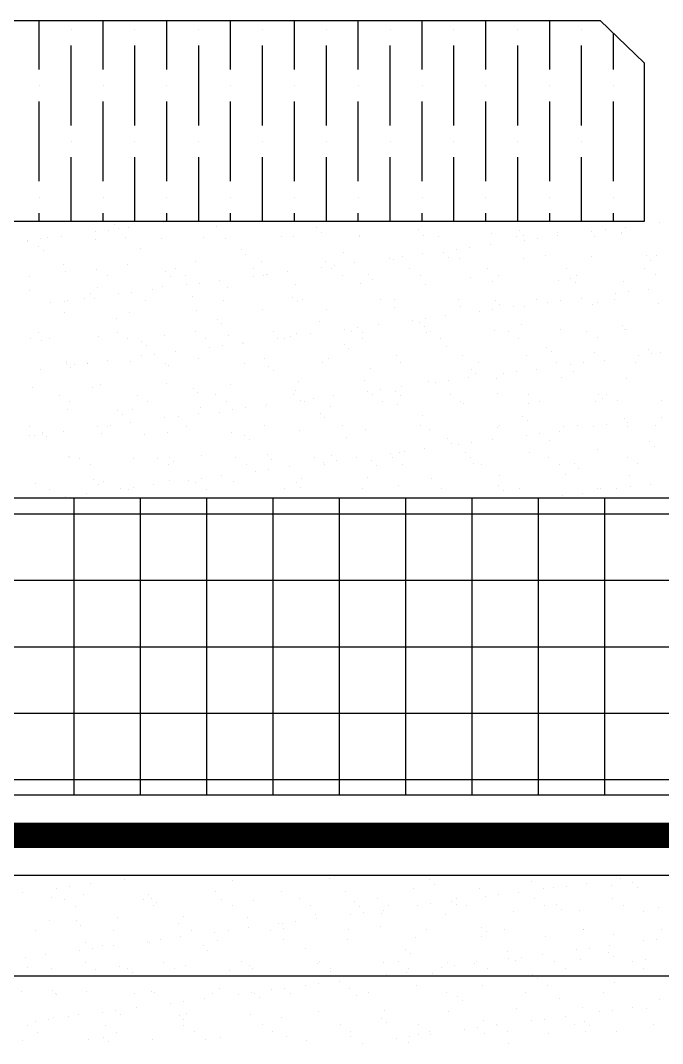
# Model space of a CAD drawing. Header units: centimetres. Extents: x -5119 to 2082, y -6603 to -947.
# Drawn here: x -31.8 to 19.2, y -3491.6 to -3410.4 of the extents above; entities that cross this region are included whole.
import ezdxf

# ---------------------------------------------------------------- set-up
doc = ezdxf.new("R2010")
doc.units = ezdxf.units.CM
doc.header["$LTSCALE"] = 100
doc.header["$MEASUREMENT"] = 0
for name, color, linetype in [('A807-Details-Railing and Cat ladder$0$A-FIN', 3, 'Continuous'), ('A807-Details-Railing and Cat ladder$0$A-HATCH-14', 14, 'Continuous'), ('A807-Details-Railing and Cat ladder$0$A-LITE2', 23, 'Continuous'), ('A807-Details-Railing and Cat ladder$0$A-WATERPROOFING', 7, 'Continuous')]:
    doc.layers.add(name, color=color, linetype=linetype)

msp = doc.modelspace()

# ---------------------------------------------------------------- linework, layer by layer
at = {"layer": 'A807-Details-Railing and Cat ladder$0$A-FIN', "color": 3}
msp.add_lwpolyline([(-99.045, -3410.355), (14.266, -3410.355), (17.76, -3413.715), (17.76, -3426.336), (-102.539, -3426.336), (-102.539, -3413.715)], close=True, dxfattribs=at)
at = {"layer": 'A807-Details-Railing and Cat ladder$0$A-HATCH-14', "linetype": 'Continuous'}
for p, q in [((-30.341, -3414.249), (-30.341, -3410.355)), ((-25.267, -3414.249), (-25.267, -3410.355)), ((-20.193, -3414.249), (-20.193, -3410.355)), ((-15.119, -3414.249), (-15.119, -3410.355)), ((-10.045, -3414.249), (-10.045, -3410.355)), ((-4.972, -3414.249), (-4.972, -3410.355)), ((0.102, -3414.249), (0.102, -3410.355)), ((5.176, -3414.249), (5.176, -3410.355)), ((10.25, -3414.249), (10.25, -3410.355)), ((-27.804, -3411.078), (-27.804, -3411.078)), ((-22.73, -3411.078), (-22.73, -3411.078)), ((-17.656, -3411.078), (-17.656, -3411.078)), ((-12.582, -3411.078), (-12.582, -3411.078)), ((-7.509, -3411.078), (-7.509, -3411.078)), ((-2.435, -3411.078), (-2.435, -3411.078)), ((2.639, -3411.078), (2.639, -3411.078)), ((7.713, -3411.078), (7.713, -3411.078)), ((12.787, -3411.078), (12.787, -3411.078)), ((15.324, -3414.249), (15.324, -3411.373)), ((-27.804, -3418.689), (-27.804, -3412.346)), ((-22.73, -3418.689), (-22.73, -3412.346)), ((-17.656, -3418.689), (-17.656, -3412.346)), ((-12.582, -3418.689), (-12.582, -3412.346)), ((-7.509, -3418.689), (-7.509, -3412.346)), ((-2.435, -3418.689), (-2.435, -3412.346)), ((2.639, -3418.689), (2.639, -3412.346)), ((7.713, -3418.689), (7.713, -3412.346)), ((12.787, -3418.689), (12.787, -3412.346)), ((-30.341, -3415.517), (-30.341, -3415.517)), ((-25.267, -3415.517), (-25.267, -3415.517)), ((-20.193, -3415.517), (-20.193, -3415.517)), ((-15.119, -3415.517), (-15.119, -3415.517)), ((-10.045, -3415.517), (-10.045, -3415.517)), ((-4.972, -3415.517), (-4.972, -3415.517)), ((0.102, -3415.517), (0.102, -3415.517)), ((5.176, -3415.517), (5.176, -3415.517)), ((10.25, -3415.517), (10.25, -3415.517)), ((15.324, -3415.517), (15.324, -3415.517)), ((-30.341, -3423.128), (-30.341, -3416.786)), ((-25.267, -3423.128), (-25.267, -3416.786)), ((-20.193, -3423.128), (-20.193, -3416.786)), ((-15.119, -3423.128), (-15.119, -3416.786)), ((-10.045, -3423.128), (-10.045, -3416.786)), ((-4.972, -3423.128), (-4.972, -3416.786)), ((0.102, -3423.128), (0.102, -3416.786)), ((5.176, -3423.128), (5.176, -3416.786)), ((10.25, -3423.128), (10.25, -3416.786)), ((15.324, -3423.128), (15.324, -3416.786)), ((-27.804, -3419.957), (-27.804, -3419.957)), ((-22.73, -3419.957), (-22.73, -3419.957)), ((-17.656, -3419.957), (-17.656, -3419.957)), ((-12.582, -3419.957), (-12.582, -3419.957)), ((-7.509, -3419.957), (-7.509, -3419.957)), ((-2.435, -3419.957), (-2.435, -3419.957)), ((2.639, -3419.957), (2.639, -3419.957)), ((7.713, -3419.957), (7.713, -3419.957)), ((12.787, -3419.957), (12.787, -3419.957)), ((-27.804, -3426.336), (-27.804, -3421.226)), ((-22.73, -3426.336), (-22.73, -3421.226)), ((-17.656, -3426.336), (-17.656, -3421.226)), ((-12.582, -3426.336), (-12.582, -3421.226)), ((-7.509, -3426.336), (-7.509, -3421.226)), ((-2.435, -3426.336), (-2.435, -3421.226)), ((2.639, -3426.336), (2.639, -3421.226)), ((7.713, -3426.336), (7.713, -3421.226)), ((12.787, -3426.336), (12.787, -3421.226)), ((-30.341, -3424.397), (-30.341, -3424.397)), ((-25.267, -3424.397), (-25.267, -3424.397)), ((-20.193, -3424.397), (-20.193, -3424.397)), ((-15.119, -3424.397), (-15.119, -3424.397)), ((-10.045, -3424.397), (-10.045, -3424.397)), ((-4.972, -3424.397), (-4.972, -3424.397)), ((0.102, -3424.397), (0.102, -3424.397)), ((5.176, -3424.397), (5.176, -3424.397)), ((10.25, -3424.397), (10.25, -3424.397)), ((15.324, -3424.397), (15.324, -3424.397)), ((-30.341, -3426.336), (-30.341, -3425.665)), ((-25.267, -3426.336), (-25.267, -3425.665)), ((-20.193, -3426.336), (-20.193, -3425.665)), ((-15.119, -3426.336), (-15.119, -3425.665)), ((-10.045, -3426.336), (-10.045, -3425.665)), ((-4.972, -3426.336), (-4.972, -3425.665)), ((0.102, -3426.336), (0.102, -3425.665)), ((5.176, -3426.336), (5.176, -3425.665)), ((10.25, -3426.336), (10.25, -3425.665)), ((15.324, -3426.336), (15.324, -3425.665)), ((-9.145, -3487.005), (-9.145, -3487.005)), ((-8.105, -3486.868), (-8.105, -3486.868)), ((-6.481, -3486.654), (-6.481, -3486.654)), ((-3.768, -3486.297), (-3.768, -3486.297)), ((4.927, -3486.973), (4.927, -3486.973)), ((9.284, -3486.451), (9.284, -3486.451)), ((10.037, -3486.997), (10.037, -3486.997)), ((15.432, -3486.803), (15.432, -3486.803)), ((17.027, -3486.29), (17.027, -3486.29)), ((-31.771, -3487.513), (-31.771, -3487.513)), ((-29.298, -3487.376), (-29.298, -3487.376)), ((-29.024, -3487.644), (-29.024, -3487.644)), ((-28.93, -3487.714), (-28.93, -3487.714)), ((-26.542, -3487.446), (-26.542, -3487.446)), ((-22.803, -3487.633), (-22.803, -3487.633)), ((-21.432, -3487.471), (-21.432, -3487.471)), ((-21.187, -3487.553), (-21.187, -3487.553)), ((-16.582, -3487.621), (-16.582, -3487.621)), ((-16.037, -3487.276), (-16.037, -3487.276)), ((-14.522, -3487.713), (-14.522, -3487.713)), ((-13.483, -3487.576), (-13.483, -3487.576)), ((-13.194, -3487.622), (-13.194, -3487.622)), ((-11.858, -3487.362), (-11.858, -3487.362)), ((-10.808, -3487.21), (-10.808, -3487.21)), ((-10.361, -3487.61), (-10.361, -3487.61)), ((-5.697, -3487.234), (-5.697, -3487.234)), ((-5.082, -3487.798), (-5.082, -3487.798)), ((-4.14, -3487.599), (-4.14, -3487.599)), ((-0.302, -3487.04), (-0.302, -3487.04)), ((2.081, -3487.587), (2.081, -3487.587)), ((8.302, -3487.576), (8.302, -3487.576)), ((14.523, -3487.565), (14.523, -3487.565)), ((-19.899, -3488.421), (-19.899, -3488.421)), ((-18.86, -3488.284), (-18.86, -3488.284)), ((-17.236, -3488.07), (-17.236, -3488.07)), ((-12.825, -3487.959), (-12.825, -3487.959)), ((2.911, -3487.867), (2.911, -3487.867)), ((3.279, -3488.204), (3.279, -3488.204)), ((11.022, -3488.043), (11.022, -3488.043)), ((19.016, -3488.112), (19.016, -3488.112)), ((-27.192, -3489.306), (-27.192, -3489.306)), ((-25.277, -3489.129), (-25.277, -3489.129)), ((-24.237, -3488.992), (-24.237, -3488.992)), ((-23.841, -3489.319), (-23.841, -3489.319)), ((-22.613, -3488.778), (-22.613, -3488.778)), ((-19.199, -3489.375), (-19.199, -3489.375)), ((-18.612, -3489.252), (-18.612, -3489.252)), ((-13.502, -3489.277), (-13.502, -3489.277)), ((-8.106, -3489.082), (-8.106, -3489.082)), ((-2.877, -3489.016), (-2.877, -3489.016)), ((2.233, -3489.04), (2.233, -3489.04)), ((7.628, -3488.846), (7.628, -3488.846)), ((12.857, -3488.779), (12.857, -3488.779)), ((14.205, -3489.103), (14.205, -3489.103)), ((15.245, -3488.966), (15.245, -3488.966)), ((16.869, -3488.752), (16.869, -3488.752)), ((17.967, -3488.804), (17.967, -3488.804)), ((-31.285, -3490.178), (-31.285, -3490.178)), ((-30.654, -3489.837), (-30.654, -3489.837)), ((-29.614, -3489.7), (-29.614, -3489.7)), ((-29.236, -3489.513), (-29.236, -3489.513)), ((-27.99, -3489.486), (-27.99, -3489.486)), ((-25.064, -3490.166), (-25.064, -3490.166)), ((-18.844, -3490.155), (-18.844, -3490.155)), ((-18.831, -3489.712), (-18.831, -3489.712)), ((-12.623, -3490.144), (-12.623, -3490.144)), ((-11.087, -3489.551), (-11.087, -3489.551)), ((-6.402, -3490.132), (-6.402, -3490.132)), ((-3.094, -3489.62), (-3.094, -3489.62)), ((-2.726, -3489.958), (-2.726, -3489.958)), ((-0.181, -3490.121), (-0.181, -3490.121)), ((5.017, -3489.797), (5.017, -3489.797)), ((6.04, -3490.11), (6.04, -3490.11)), ((6.115, -3490.168), (6.115, -3490.168)), ((8.828, -3489.811), (8.828, -3489.811)), ((9.868, -3489.674), (9.868, -3489.674)), ((11.492, -3489.46), (11.492, -3489.46)), ((12.261, -3490.098), (12.261, -3490.098)), ((13.01, -3489.865), (13.01, -3489.865)), ((13.379, -3490.203), (13.379, -3490.203)), ((18.482, -3490.087), (18.482, -3490.087)), ((-30.443, -3490.714), (-30.443, -3490.714)), ((-24.222, -3490.703), (-24.222, -3490.703)), ((-18.001, -3490.692), (-18.001, -3490.692)), ((-11.78, -3490.68), (-11.78, -3490.68)), ((-10.682, -3491.059), (-10.682, -3491.059)), ((-5.559, -3490.669), (-5.559, -3490.669)), ((-0.176, -3490.889), (-0.176, -3490.889)), ((0.662, -3490.658), (0.662, -3490.658)), ((0.738, -3490.876), (0.738, -3490.876)), ((3.451, -3490.519), (3.451, -3490.519)), ((4.491, -3490.382), (4.491, -3490.382)), ((5.053, -3490.822), (5.053, -3490.822)), ((6.882, -3490.646), (6.882, -3490.646)), ((10.163, -3490.847), (10.163, -3490.847)), ((13.103, -3490.635), (13.103, -3490.635)), ((15.558, -3490.652), (15.558, -3490.652)), ((-31.645, -3491.362), (-31.645, -3491.362)), ((-26.416, -3491.295), (-26.416, -3491.295)), ((-25.204, -3491.128), (-25.204, -3491.128)), ((-24.836, -3491.466), (-24.836, -3491.466)), ((-21.306, -3491.32), (-21.306, -3491.32)), ((-17.093, -3491.305), (-17.093, -3491.305)), ((-15.911, -3491.125), (-15.911, -3491.125)), ((-9.099, -3491.373), (-9.099, -3491.373)), ((-5.572, -3491.083), (-5.572, -3491.083)), ((-4.64, -3491.584), (-4.64, -3491.584)), ((-1.926, -3491.227), (-1.926, -3491.227)), ((-0.988, -3491.55), (-0.988, -3491.55)), ((-0.886, -3491.09), (-0.886, -3491.09)), ((7.005, -3491.619), (7.005, -3491.619))]:
    msp.add_line(p, q, dxfattribs=at)
at = {"layer": 'A807-Details-Railing and Cat ladder$0$A-HATCH-14', "color": 8, "linetype": 'Continuous'}
for p, q in [((-24.385, -3426.575), (-24.385, -3426.575)), ((-23.206, -3426.791), (-23.206, -3426.791)), ((-20.492, -3426.433), (-20.492, -3426.433)), ((-16.274, -3426.752), (-16.274, -3426.752)), ((-8.28, -3426.82), (-8.28, -3426.82)), ((16.276, -3426.765), (16.276, -3426.765)), ((18.989, -3426.408), (18.989, -3426.408)), ((-29.721, -3427.583), (-29.721, -3427.583)), ((-28.583, -3427.498), (-28.583, -3427.498)), ((-25.87, -3427.141), (-25.87, -3427.141)), ((-24.83, -3427.004), (-24.83, -3427.004)), ((-24.017, -3426.913), (-24.017, -3426.913)), ((-23.5, -3427.572), (-23.5, -3427.572)), ((-20.625, -3427.667), (-20.625, -3427.667)), ((-17.279, -3427.56), (-17.279, -3427.56)), ((-11.058, -3427.549), (-11.058, -3427.549)), ((-10.12, -3427.497), (-10.12, -3427.497)), ((-7.912, -3427.158), (-7.912, -3427.158)), ((-4.891, -3427.431), (-4.891, -3427.431)), ((-4.838, -3427.538), (-4.838, -3427.538)), ((-0.169, -3426.997), (-0.169, -3426.997)), ((0.219, -3427.455), (0.219, -3427.455)), ((1.383, -3427.526), (1.383, -3427.526)), ((5.615, -3427.261), (5.615, -3427.261)), ((7.604, -3427.515), (7.604, -3427.515)), ((7.824, -3427.066), (7.824, -3427.066)), ((8.192, -3427.403), (8.192, -3427.403)), ((9.275, -3427.687), (9.275, -3427.687)), ((10.844, -3427.194), (10.844, -3427.194)), ((10.899, -3427.473), (10.899, -3427.473)), ((13.612, -3427.115), (13.612, -3427.115)), ((13.825, -3427.504), (13.825, -3427.504)), ((14.652, -3426.979), (14.652, -3426.979)), ((15.936, -3427.242), (15.936, -3427.242)), ((15.954, -3427.219), (15.954, -3427.219)), ((-31.25, -3427.928), (-31.25, -3427.928)), ((-31.247, -3427.849), (-31.247, -3427.849)), ((-30.39, -3428.328), (-30.39, -3428.328)), ((-30.207, -3427.712), (-30.207, -3427.712)), ((-25.854, -3427.734), (-25.854, -3427.734)), ((-15.515, -3427.692), (-15.515, -3427.692)), ((3.898, -3428.394), (3.898, -3428.394)), ((5.522, -3428.181), (5.522, -3428.181)), ((8.235, -3427.823), (8.235, -3427.823)), ((-30.022, -3428.666), (-30.022, -3428.666)), ((-22.279, -3428.505), (-22.279, -3428.505)), ((-14.285, -3428.574), (-14.285, -3428.574)), ((-13.917, -3428.911), (-13.917, -3428.911)), ((-6.174, -3428.75), (-6.174, -3428.75)), ((-2.519, -3429.239), (-2.519, -3429.239)), ((-2.19, -3429.304), (-2.19, -3429.304)), ((-1.479, -3429.102), (-1.479, -3429.102)), ((0.145, -3428.889), (0.145, -3428.889)), ((1.819, -3428.819), (1.819, -3428.819)), ((2.187, -3429.156), (2.187, -3429.156)), ((2.858, -3428.531), (2.858, -3428.531)), ((3.039, -3429.237), (3.039, -3429.237)), ((8.149, -3429.261), (8.149, -3429.261)), ((9.93, -3428.996), (9.93, -3428.996)), ((13.545, -3429.067), (13.545, -3429.067)), ((17.924, -3429.064), (17.924, -3429.064)), ((18.774, -3429), (18.774, -3429)), ((-28.43, -3429.71), (-28.43, -3429.71)), ((-25.762, -3430.105), (-25.762, -3430.105)), ((-23.319, -3429.735), (-23.319, -3429.735)), ((-19.541, -3430.094), (-19.541, -3430.094)), ((-17.924, -3429.54), (-17.924, -3429.54)), ((-13.32, -3430.083), (-13.32, -3430.083)), ((-12.695, -3429.474), (-12.695, -3429.474)), ((-7.896, -3429.947), (-7.896, -3429.947)), ((-7.585, -3429.498), (-7.585, -3429.498)), ((-7.099, -3430.071), (-7.099, -3430.071)), ((-6.857, -3429.81), (-6.857, -3429.81)), ((-5.233, -3429.596), (-5.233, -3429.596)), ((-0.878, -3430.06), (-0.878, -3430.06)), ((5.343, -3430.049), (5.343, -3430.049)), ((11.563, -3430.037), (11.563, -3430.037)), ((17.784, -3430.026), (17.784, -3430.026)), ((18.292, -3429.402), (18.292, -3429.402)), ((-31.14, -3430.653), (-31.14, -3430.653)), ((-28.284, -3430.258), (-28.284, -3430.258)), ((-24.919, -3430.642), (-24.919, -3430.642)), ((-20.291, -3430.327), (-20.291, -3430.327)), ((-19.922, -3430.664), (-19.922, -3430.664)), ((-18.699, -3430.631), (-18.699, -3430.631)), ((-13.274, -3430.655), (-13.274, -3430.655)), ((-12.478, -3430.619), (-12.478, -3430.619)), ((-12.234, -3430.518), (-12.234, -3430.518)), ((-12.179, -3430.504), (-12.179, -3430.504)), ((-10.61, -3430.304), (-10.61, -3430.304)), ((-6.257, -3430.608), (-6.257, -3430.608)), ((-4.186, -3430.572), (-4.186, -3430.572)), ((-3.818, -3430.91), (-3.818, -3430.91)), ((-0.036, -3430.597), (-0.036, -3430.597)), ((3.925, -3430.749), (3.925, -3430.749)), ((6.185, -3430.585), (6.185, -3430.585)), ((11.919, -3430.817), (11.919, -3430.817)), ((12.406, -3430.574), (12.406, -3430.574)), ((18.627, -3430.563), (18.627, -3430.563)), ((-25.728, -3431.583), (-25.728, -3431.583)), ((-21.364, -3431.72), (-21.364, -3431.72)), ((-20.499, -3431.516), (-20.499, -3431.516)), ((-18.651, -3431.363), (-18.651, -3431.363)), ((-17.611, -3431.226), (-17.611, -3431.226)), ((-15.987, -3431.012), (-15.987, -3431.012)), ((-15.389, -3431.541), (-15.389, -3431.541)), ((-9.994, -3431.346), (-9.994, -3431.346)), ((-4.765, -3431.28), (-4.765, -3431.28)), ((0.345, -3431.304), (0.345, -3431.304)), ((5.74, -3431.11), (5.74, -3431.11)), ((10.969, -3431.043), (10.969, -3431.043)), ((12.287, -3431.155), (12.287, -3431.155)), ((16.08, -3431.068), (16.08, -3431.068)), ((18.118, -3431.694), (18.118, -3431.694)), ((-31.124, -3431.777), (-31.124, -3431.777)), ((-26.741, -3432.428), (-26.741, -3432.428)), ((-26.296, -3432.08), (-26.296, -3432.08)), ((-25.927, -3432.418), (-25.927, -3432.418)), ((-24.028, -3432.071), (-24.028, -3432.071)), ((-22.988, -3431.934), (-22.988, -3431.934)), ((-18.184, -3432.257), (-18.184, -3432.257)), ((-10.191, -3432.325), (-10.191, -3432.325)), ((-9.445, -3432.551), (-9.445, -3432.551)), ((-3.224, -3432.54), (-3.224, -3432.54)), ((-2.08, -3432.502), (-2.08, -3432.502)), ((2.997, -3432.529), (2.997, -3432.529)), ((9.218, -3432.517), (9.218, -3432.517)), ((12.741, -3432.402), (12.741, -3432.402)), ((15.438, -3432.506), (15.438, -3432.506)), ((15.454, -3432.045), (15.454, -3432.045)), ((16.494, -3431.908), (16.494, -3431.908)), ((-29.405, -3432.779), (-29.405, -3432.779)), ((-28.365, -3432.642), (-28.365, -3432.642)), ((-28.108, -3432.585), (-28.108, -3432.585)), ((-21.887, -3432.574), (-21.887, -3432.574)), ((-15.666, -3432.563), (-15.666, -3432.563)), ((-12.569, -3433.323), (-12.569, -3433.323)), ((-9.823, -3432.663), (-9.823, -3432.663)), ((-7.459, -3433.347), (-7.459, -3433.347)), ((-2.064, -3433.153), (-2.064, -3433.153)), ((3.165, -3433.086), (3.165, -3433.086)), ((5.739, -3433.324), (5.739, -3433.324)), ((5.914, -3432.571), (5.914, -3432.571)), ((6.282, -3432.908), (6.282, -3432.908)), ((7.364, -3433.11), (7.364, -3433.11)), ((8.275, -3433.111), (8.275, -3433.111)), ((10.077, -3432.753), (10.077, -3432.753)), ((11.117, -3432.616), (11.117, -3432.616)), ((13.671, -3432.916), (13.671, -3432.916)), ((14.025, -3432.747), (14.025, -3432.747)), ((18.9, -3432.849), (18.9, -3432.849)), ((-28.304, -3433.559), (-28.304, -3433.559)), ((-24.19, -3434.01), (-24.19, -3434.01)), ((-23.194, -3433.584), (-23.194, -3433.584)), ((-17.798, -3433.389), (-17.798, -3433.389)), ((-16.196, -3434.079), (-16.196, -3434.079)), ((-0.677, -3434.169), (-0.677, -3434.169)), ((0.362, -3434.032), (0.362, -3434.032)), ((1.986, -3433.818), (1.986, -3433.818)), ((4.7, -3433.461), (4.7, -3433.461)), ((-15.828, -3434.416), (-15.828, -3434.416)), ((-8.085, -3434.255), (-8.085, -3434.255)), ((-6.055, -3434.877), (-6.055, -3434.877)), ((-5.015, -3434.74), (-5.015, -3434.74)), ((-3.391, -3434.526), (-3.391, -3434.526)), ((-0.092, -3434.324), (-0.092, -3434.324)), ((0.277, -3434.661), (0.277, -3434.661)), ((5.866, -3434.959), (5.866, -3434.959)), ((8.02, -3434.501), (8.02, -3434.501)), ((11.095, -3434.892), (11.095, -3434.892)), ((16.013, -3434.569), (16.013, -3434.569)), ((16.205, -3434.917), (16.205, -3434.917)), ((16.381, -3434.907), (16.381, -3434.907)), ((-30.998, -3435.626), (-30.998, -3435.626)), ((-30.369, -3435.119), (-30.369, -3435.119)), ((-30.195, -3435.763), (-30.195, -3435.763)), ((-29.527, -3435.655), (-29.527, -3435.655)), ((-25.603, -3435.432), (-25.603, -3435.432)), ((-24.148, -3435.108), (-24.148, -3435.108)), ((-23.306, -3435.644), (-23.306, -3435.644)), ((-20.374, -3435.365), (-20.374, -3435.365)), ((-17.928, -3435.096), (-17.928, -3435.096)), ((-17.085, -3435.633), (-17.085, -3435.633)), ((-15.263, -3435.39), (-15.263, -3435.39)), ((-11.707, -3435.085), (-11.707, -3435.085)), ((-11.432, -3435.585), (-11.432, -3435.585)), ((-10.864, -3435.622), (-10.864, -3435.622)), ((-10.392, -3435.448), (-10.392, -3435.448)), ((-9.868, -3435.196), (-9.868, -3435.196)), ((-8.768, -3435.234), (-8.768, -3435.234)), ((-5.486, -3435.074), (-5.486, -3435.074)), ((-4.643, -3435.61), (-4.643, -3435.61)), ((-4.639, -3435.129), (-4.639, -3435.129)), ((0.471, -3435.153), (0.471, -3435.153)), ((0.735, -3435.062), (0.735, -3435.062)), ((1.577, -3435.599), (1.577, -3435.599)), ((6.956, -3435.051), (6.956, -3435.051)), ((7.798, -3435.588), (7.798, -3435.588)), ((13.177, -3435.04), (13.177, -3435.04)), ((14.019, -3435.576), (14.019, -3435.576)), ((-22.201, -3435.832), (-22.201, -3435.832)), ((-21.833, -3436.169), (-21.833, -3436.169)), ((-16.809, -3436.293), (-16.809, -3436.293)), ((-15.769, -3436.156), (-15.769, -3436.156)), ((-14.145, -3435.942), (-14.145, -3435.942)), ((-14.09, -3436.009), (-14.09, -3436.009)), ((-6.097, -3436.077), (-6.097, -3436.077)), ((-5.728, -3436.415), (-5.728, -3436.415)), ((2.015, -3436.254), (2.015, -3436.254)), ((10.008, -3436.323), (10.008, -3436.323)), ((18.119, -3436.499), (18.119, -3436.499)), ((-28.178, -3437.408), (-28.178, -3437.408)), ((-24.899, -3437.358), (-24.899, -3437.358)), ((-23.068, -3437.433), (-23.068, -3437.433)), ((-22.186, -3437.001), (-22.186, -3437.001)), ((-21.146, -3436.864), (-21.146, -3436.864)), ((-19.522, -3436.65), (-19.522, -3436.65)), ((-17.672, -3437.238), (-17.672, -3437.238)), ((-12.443, -3437.172), (-12.443, -3437.172)), ((-7.333, -3437.196), (-7.333, -3437.196)), ((-1.938, -3437.002), (-1.938, -3437.002)), ((3.291, -3436.935), (3.291, -3436.935)), ((8.401, -3436.96), (8.401, -3436.96)), ((10.376, -3436.66), (10.376, -3436.66)), ((13.796, -3436.765), (13.796, -3436.765)), ((14.582, -3437.332), (14.582, -3437.332)), ((17.296, -3436.975), (17.296, -3436.975)), ((18.336, -3436.838), (18.336, -3436.838)), ((19.025, -3436.699), (19.025, -3436.699)), ((-30.276, -3438.066), (-30.276, -3438.066)), ((-28.206, -3437.585), (-28.206, -3437.585)), ((-27.838, -3437.923), (-27.838, -3437.923)), ((-27.563, -3437.708), (-27.563, -3437.708)), ((-26.523, -3437.572), (-26.523, -3437.572)), ((-26.494, -3437.587), (-26.494, -3437.587)), ((-20.273, -3437.576), (-20.273, -3437.576)), ((-20.095, -3437.762), (-20.095, -3437.762)), ((-14.053, -3437.565), (-14.053, -3437.565)), ((-12.102, -3437.831), (-12.102, -3437.831)), ((-11.734, -3438.168), (-11.734, -3438.168)), ((-7.832, -3437.554), (-7.832, -3437.554)), ((-3.991, -3438.007), (-3.991, -3438.007)), ((-1.611, -3437.542), (-1.611, -3437.542)), ((4.003, -3438.076), (4.003, -3438.076)), ((4.61, -3437.531), (4.61, -3437.531)), ((9.205, -3438.04), (9.205, -3438.04)), ((10.831, -3437.52), (10.831, -3437.52)), ((11.919, -3437.683), (11.919, -3437.683)), ((12.958, -3437.546), (12.958, -3437.546)), ((17.052, -3437.508), (17.052, -3437.508)), ((-9.742, -3439.045), (-9.742, -3439.045)), ((-4.513, -3438.978), (-4.513, -3438.978)), ((0.597, -3439.002), (0.597, -3439.002)), ((2.204, -3438.962), (2.204, -3438.962)), ((3.828, -3438.748), (3.828, -3438.748)), ((4.371, -3438.413), (4.371, -3438.413)), ((5.992, -3438.808), (5.992, -3438.808)), ((6.542, -3438.391), (6.542, -3438.391)), ((7.581, -3438.254), (7.581, -3438.254)), ((11.221, -3438.741), (11.221, -3438.741)), ((12.114, -3438.252), (12.114, -3438.252)), ((16.331, -3438.766), (16.331, -3438.766)), ((-30.872, -3439.476), (-30.872, -3439.476)), ((-26.1, -3439.515), (-26.1, -3439.515)), ((-25.477, -3439.281), (-25.477, -3439.281)), ((-20.248, -3439.214), (-20.248, -3439.214)), ((-18.107, -3439.584), (-18.107, -3439.584)), ((-15.138, -3439.239), (-15.138, -3439.239)), ((-9.996, -3439.76), (-9.996, -3439.76)), ((-4.213, -3439.806), (-4.213, -3439.806)), ((-3.173, -3439.67), (-3.173, -3439.67)), ((-2.002, -3439.829), (-2.002, -3439.829)), ((-1.549, -3439.456), (-1.549, -3439.456)), ((1.164, -3439.099), (1.164, -3439.099)), ((-28.756, -3440.121), (-28.756, -3440.121)), ((-27.914, -3440.658), (-27.914, -3440.658)), ((-22.535, -3440.11), (-22.535, -3440.11)), ((-21.693, -3440.646), (-21.693, -3440.646)), ((-17.739, -3439.921), (-17.739, -3439.921)), ((-16.314, -3440.098), (-16.314, -3440.098)), ((-15.472, -3440.635), (-15.472, -3440.635)), ((-10.093, -3440.087), (-10.093, -3440.087)), ((-9.59, -3440.514), (-9.59, -3440.514)), ((-9.251, -3440.624), (-9.251, -3440.624)), ((-8.55, -3440.377), (-8.55, -3440.377)), ((-6.926, -3440.164), (-6.926, -3440.164)), ((-3.872, -3440.076), (-3.872, -3440.076)), ((-3.03, -3440.613), (-3.03, -3440.613)), ((-1.634, -3440.167), (-1.634, -3440.167)), ((2.348, -3440.065), (2.348, -3440.065)), ((3.191, -3440.601), (3.191, -3440.601)), ((6.109, -3440.006), (6.109, -3440.006)), ((8.569, -3440.053), (8.569, -3440.053)), ((9.412, -3440.59), (9.412, -3440.59)), ((13.922, -3440.614), (13.922, -3440.614)), ((14.102, -3440.074), (14.102, -3440.074)), ((14.471, -3440.412), (14.471, -3440.412)), ((14.79, -3440.042), (14.79, -3440.042)), ((15.633, -3440.579), (15.633, -3440.579)), ((19.151, -3440.548), (19.151, -3440.548)), ((-28.052, -3441.257), (-28.052, -3441.257)), ((-24.112, -3441.337), (-24.112, -3441.337)), ((-22.942, -3441.282), (-22.942, -3441.282)), ((-17.547, -3441.087), (-17.547, -3441.087)), ((-14.967, -3441.222), (-14.967, -3441.222)), ((-13.927, -3441.085), (-13.927, -3441.085)), ((-12.318, -3441.021), (-12.318, -3441.021)), ((-12.303, -3440.872), (-12.303, -3440.872)), ((-7.207, -3441.045), (-7.207, -3441.045)), ((-1.812, -3440.851), (-1.812, -3440.851)), ((3.417, -3440.784), (3.417, -3440.784)), ((8.527, -3440.809), (8.527, -3440.809)), ((-23.744, -3441.674), (-23.744, -3441.674)), ((-23.058, -3442.287), (-23.058, -3442.287)), ((-20.344, -3441.93), (-20.344, -3441.93)), ((-19.304, -3441.793), (-19.304, -3441.793)), ((-17.68, -3441.58), (-17.68, -3441.58)), ((-16.001, -3441.514), (-16.001, -3441.514)), ((-8.007, -3441.582), (-8.007, -3441.582)), ((-7.639, -3441.92), (-7.639, -3441.92)), ((0.104, -3441.759), (0.104, -3441.759)), ((8.097, -3441.828), (8.097, -3441.828)), ((8.465, -3442.165), (8.465, -3442.165)), ((16.208, -3442.004), (16.208, -3442.004)), ((16.424, -3442.262), (16.424, -3442.262)), ((19.138, -3441.904), (19.138, -3441.904)), ((-31.102, -3442.601), (-31.102, -3442.601)), ((-30.117, -3443.09), (-30.117, -3443.09)), ((-28.435, -3442.995), (-28.435, -3442.995)), ((-25.721, -3442.638), (-25.721, -3442.638)), ((-24.881, -3442.59), (-24.881, -3442.59)), ((-24.682, -3442.501), (-24.682, -3442.501)), ((-20.122, -3443.064), (-20.122, -3443.064)), ((-18.66, -3442.578), (-18.66, -3442.578)), ((-15.012, -3443.088), (-15.012, -3443.088)), ((-12.439, -3442.567), (-12.439, -3442.567)), ((-9.616, -3442.894), (-9.616, -3442.894)), ((-6.218, -3442.556), (-6.218, -3442.556)), ((-4.387, -3442.827), (-4.387, -3442.827)), ((0.003, -3442.545), (0.003, -3442.545)), ((0.723, -3442.851), (0.723, -3442.851)), ((6.118, -3442.657), (6.118, -3442.657)), ((6.223, -3442.533), (6.223, -3442.533)), ((11.047, -3442.97), (11.047, -3442.97)), ((11.347, -3442.59), (11.347, -3442.59)), ((12.444, -3442.522), (12.444, -3442.522)), ((13.76, -3442.612), (13.76, -3442.612)), ((14.8, -3442.476), (14.8, -3442.476)), ((16.457, -3442.615), (16.457, -3442.615)), ((18.665, -3442.511), (18.665, -3442.511)), ((-31.099, -3443.346), (-31.099, -3443.346)), ((-30.746, -3443.325), (-30.746, -3443.325)), ((-30.059, -3443.209), (-30.059, -3443.209)), ((-29.749, -3443.428), (-29.749, -3443.428)), ((-25.351, -3443.13), (-25.351, -3443.13)), ((-22.006, -3443.267), (-22.006, -3443.267)), ((-14.012, -3443.336), (-14.012, -3443.336)), ((-13.644, -3443.673), (-13.644, -3443.673)), ((-5.901, -3443.512), (-5.901, -3443.512)), ((2.092, -3443.581), (2.092, -3443.581)), ((2.46, -3443.918), (2.46, -3443.918)), ((4.046, -3443.891), (4.046, -3443.891)), ((5.67, -3443.678), (5.67, -3443.678)), ((8.383, -3443.32), (8.383, -3443.32)), ((9.423, -3443.183), (9.423, -3443.183)), ((10.203, -3443.758), (10.203, -3443.758)), ((18.197, -3443.826), (18.197, -3443.826)), ((-2.371, -3444.736), (-2.371, -3444.736)), ((-1.686, -3444.7), (-1.686, -3444.7)), ((-1.331, -3444.599), (-1.331, -3444.599)), ((0.293, -3444.385), (0.293, -3444.385)), ((3.006, -3444.028), (3.006, -3444.028)), ((3.543, -3444.633), (3.543, -3444.633)), ((8.653, -3444.658), (8.653, -3444.658)), ((14.048, -3444.463), (14.048, -3444.463)), ((18.565, -3444.164), (18.565, -3444.164)), ((-28.011, -3445.02), (-28.011, -3445.02)), ((-27.926, -3445.106), (-27.926, -3445.106)), ((-27.143, -3445.123), (-27.143, -3445.123)), ((-22.816, -3445.131), (-22.816, -3445.131)), ((-20.922, -3445.112), (-20.922, -3445.112)), ((-20.018, -3445.089), (-20.018, -3445.089)), ((-19.649, -3445.426), (-19.649, -3445.426)), ((-17.421, -3444.936), (-17.421, -3444.936)), ((-14.701, -3445.101), (-14.701, -3445.101)), ((-12.192, -3444.87), (-12.192, -3444.87)), ((-11.906, -3445.266), (-11.906, -3445.266)), ((-8.48, -3445.089), (-8.48, -3445.089)), ((-7.748, -3445.444), (-7.748, -3445.444)), ((-7.082, -3444.894), (-7.082, -3444.894)), ((-6.708, -3445.307), (-6.708, -3445.307)), ((-5.084, -3445.093), (-5.084, -3445.093)), ((-3.913, -3445.334), (-3.913, -3445.334)), ((-2.259, -3445.078), (-2.259, -3445.078)), ((3.962, -3445.067), (3.962, -3445.067)), ((4.198, -3445.511), (4.198, -3445.511)), ((10.183, -3445.056), (10.183, -3445.056)), ((16.403, -3445.044), (16.403, -3445.044)), ((-26.3, -3445.66), (-26.3, -3445.66)), ((-20.079, -3445.649), (-20.079, -3445.649)), ((-13.859, -3445.637), (-13.859, -3445.637)), ((-13.125, -3446.152), (-13.125, -3446.152)), ((-12.085, -3446.015), (-12.085, -3446.015)), ((-10.461, -3445.801), (-10.461, -3445.801)), ((-7.638, -3445.626), (-7.638, -3445.626)), ((-3.545, -3445.672), (-3.545, -3445.672)), ((-1.417, -3445.615), (-1.417, -3445.615)), ((4.804, -3445.603), (4.804, -3445.603)), ((11.025, -3445.592), (11.025, -3445.592)), ((12.192, -3445.579), (12.192, -3445.579)), ((12.56, -3445.917), (12.56, -3445.917)), ((17.246, -3445.581), (17.246, -3445.581)), ((-30.62, -3447.174), (-30.62, -3447.174)), ((-26.023, -3446.842), (-26.023, -3446.842)), ((-25.654, -3447.18), (-25.654, -3447.18)), ((-25.225, -3446.979), (-25.225, -3446.979)), ((-19.996, -3446.913), (-19.996, -3446.913)), ((-18.502, -3446.86), (-18.502, -3446.86)), ((-17.911, -3447.019), (-17.911, -3447.019)), ((-17.463, -3446.723), (-17.463, -3446.723)), ((-15.839, -3446.509), (-15.839, -3446.509)), ((-14.886, -3446.937), (-14.886, -3446.937)), ((-9.918, -3447.087), (-9.918, -3447.087)), ((-9.491, -3446.743), (-9.491, -3446.743)), ((-4.262, -3446.676), (-4.262, -3446.676)), ((0.848, -3446.701), (0.848, -3446.701)), ((6.244, -3446.506), (6.244, -3446.506)), ((11.473, -3446.439), (11.473, -3446.439)), ((16.583, -3446.464), (16.583, -3446.464)), ((-29.489, -3447.603), (-29.489, -3447.603)), ((-26.593, -3447.925), (-26.593, -3447.925)), ((-23.88, -3447.568), (-23.88, -3447.568)), ((-23.268, -3447.592), (-23.268, -3447.592)), ((-22.84, -3447.431), (-22.84, -3447.431)), ((-21.216, -3447.217), (-21.216, -3447.217)), ((-17.047, -3447.581), (-17.047, -3447.581)), ((-10.826, -3447.569), (-10.826, -3447.569)), ((-9.55, -3447.425), (-9.55, -3447.425)), ((-4.605, -3447.558), (-4.605, -3447.558)), ((-1.807, -3447.264), (-1.807, -3447.264)), ((1.616, -3447.547), (1.616, -3447.547)), ((6.187, -3447.333), (6.187, -3447.333)), ((6.555, -3447.67), (6.555, -3447.67)), ((7.837, -3447.535), (7.837, -3447.535)), ((12.889, -3447.899), (12.889, -3447.899)), ((14.058, -3447.524), (14.058, -3447.524)), ((14.298, -3447.509), (14.298, -3447.509)), ((15.602, -3447.542), (15.602, -3447.542)), ((16.642, -3447.405), (16.642, -3447.405)), ((18.266, -3447.191), (18.266, -3447.191)), ((-29.257, -3448.276), (-29.257, -3448.276)), ((-28.217, -3448.139), (-28.217, -3448.139)), ((10.225, -3448.25), (10.225, -3448.25)), ((11.265, -3448.113), (11.265, -3448.113)), ((-23.583, -3478.562), (-23.583, -3478.562)), ((-15.009, -3478.702), (-15.009, -3478.702)), ((-7.266, -3478.541), (-7.266, -3478.541)), ((0.727, -3478.61), (0.727, -3478.61)), ((8.839, -3478.787), (8.839, -3478.787)), ((15.899, -3478.536), (15.899, -3478.536)), ((16.832, -3478.855), (16.832, -3478.855)), ((-31.674, -3479.627), (-31.674, -3479.627)), ((-28.96, -3479.27), (-28.96, -3479.27)), ((-27.92, -3479.133), (-27.92, -3479.133)), ((-26.296, -3478.919), (-26.296, -3478.919)), ((-16.288, -3479.578), (-16.288, -3479.578)), ((-11.059, -3479.511), (-11.059, -3479.511)), ((-5.949, -3479.536), (-5.949, -3479.536)), ((-0.554, -3479.342), (-0.554, -3479.342)), ((1.096, -3478.947), (1.096, -3478.947)), ((4.675, -3479.275), (4.675, -3479.275)), ((7.808, -3479.601), (7.808, -3479.601)), ((9.785, -3479.299), (9.785, -3479.299)), ((10.522, -3479.244), (10.522, -3479.244)), ((11.561, -3479.107), (11.561, -3479.107)), ((13.185, -3478.893), (13.185, -3478.893)), ((15.181, -3479.105), (15.181, -3479.105)), ((17.2, -3479.193), (17.2, -3479.193)), ((-29.376, -3480.049), (-29.376, -3480.049)), ((-28.291, -3480.162), (-28.291, -3480.162)), ((-26.794, -3479.748), (-26.794, -3479.748)), ((-22.07, -3480.15), (-22.07, -3480.15)), ((-21.684, -3479.772), (-21.684, -3479.772)), ((-21.382, -3480.118), (-21.382, -3480.118)), ((-21.014, -3480.455), (-21.014, -3480.455)), ((-15.849, -3480.139), (-15.849, -3480.139)), ((-13.271, -3480.295), (-13.271, -3480.295)), ((-9.628, -3480.128), (-9.628, -3480.128)), ((-5.278, -3480.363), (-5.278, -3480.363)), ((-3.408, -3480.116), (-3.408, -3480.116)), ((2.431, -3480.309), (2.431, -3480.309)), ((2.813, -3480.105), (2.813, -3480.105)), ((5.144, -3479.952), (5.144, -3479.952)), ((6.184, -3479.815), (6.184, -3479.815)), ((9.034, -3480.094), (9.034, -3480.094)), ((15.255, -3480.083), (15.255, -3480.083)), ((-27.449, -3480.698), (-27.449, -3480.698)), ((-21.228, -3480.687), (-21.228, -3480.687)), ((-15.007, -3480.676), (-15.007, -3480.676)), ((-8.786, -3480.664), (-8.786, -3480.664)), ((-4.91, -3480.701), (-4.91, -3480.701)), ((-4.57, -3481.231), (-4.57, -3481.231)), ((-3.129, -3481.318), (-3.129, -3481.318)), ((-2.946, -3481.017), (-2.946, -3481.017)), ((-2.565, -3480.653), (-2.565, -3480.653)), ((-0.233, -3480.66), (-0.233, -3480.66)), ((0.807, -3480.523), (0.807, -3480.523)), ((2.833, -3480.54), (2.833, -3480.54)), ((3.656, -3480.642), (3.656, -3480.642)), ((7.376, -3481.148), (7.376, -3481.148)), ((9.877, -3480.631), (9.877, -3480.631)), ((10.827, -3480.609), (10.827, -3480.609)), ((11.195, -3480.946), (11.195, -3480.946)), ((12.605, -3481.081), (12.605, -3481.081)), ((16.097, -3480.619), (16.097, -3480.619)), ((17.715, -3481.106), (17.715, -3481.106)), ((18.938, -3480.785), (18.938, -3480.785)), ((-29.488, -3481.815), (-29.488, -3481.815)), ((-27.387, -3481.871), (-27.387, -3481.871)), ((-24.092, -3481.621), (-24.092, -3481.621)), ((-19.276, -3482.048), (-19.276, -3482.048)), ((-18.864, -3481.554), (-18.864, -3481.554)), ((-13.753, -3481.579), (-13.753, -3481.579)), ((-11.283, -3482.116), (-11.283, -3482.116)), ((-10.987, -3482.075), (-10.987, -3482.075)), ((-9.947, -3481.939), (-9.947, -3481.939)), ((-8.358, -3481.384), (-8.358, -3481.384)), ((-8.323, -3481.725), (-8.323, -3481.725)), ((-5.61, -3481.368), (-5.61, -3481.368)), ((1.981, -3481.342), (1.981, -3481.342)), ((-30.637, -3482.642), (-30.637, -3482.642)), ((-27.019, -3482.209), (-27.019, -3482.209)), ((-24.416, -3482.63), (-24.416, -3482.63)), ((-18.195, -3482.619), (-18.195, -3482.619)), ((-16.364, -3482.783), (-16.364, -3482.783)), ((-15.324, -3482.647), (-15.324, -3482.647)), ((-13.7, -3482.433), (-13.7, -3482.433)), ((-11.974, -3482.608), (-11.974, -3482.608)), ((-10.915, -3482.454), (-10.915, -3482.454)), ((-5.753, -3482.596), (-5.753, -3482.596)), ((-3.172, -3482.293), (-3.172, -3482.293)), ((0.467, -3482.585), (0.467, -3482.585)), ((4.822, -3482.362), (4.822, -3482.362)), ((5.19, -3482.699), (5.19, -3482.699)), ((6.688, -3482.574), (6.688, -3482.574)), ((12.909, -3482.563), (12.909, -3482.563)), ((12.933, -3482.538), (12.933, -3482.538)), ((19.13, -3482.551), (19.13, -3482.551)), ((-26.668, -3483.597), (-26.668, -3483.597)), ((-21.741, -3483.491), (-21.741, -3483.491)), ((-21.558, -3483.622), (-21.558, -3483.622)), ((-20.701, -3483.354), (-20.701, -3483.354)), ((-19.077, -3483.141), (-19.077, -3483.141)), ((-16.162, -3483.427), (-16.162, -3483.427)), ((-10.933, -3483.36), (-10.933, -3483.36)), ((-5.823, -3483.385), (-5.823, -3483.385)), ((-0.428, -3483.191), (-0.428, -3483.191)), ((4.801, -3483.124), (4.801, -3483.124)), ((9.911, -3483.148), (9.911, -3483.148)), ((15.307, -3482.954), (15.307, -3482.954)), ((17.741, -3483.466), (17.741, -3483.466)), ((18.78, -3483.329), (18.78, -3483.329)), ((-29.832, -3484.556), (-29.832, -3484.556)), ((-27.118, -3484.199), (-27.118, -3484.199)), ((-26.079, -3484.062), (-26.079, -3484.062)), ((-25.281, -3483.801), (-25.281, -3483.801)), ((-24.455, -3483.849), (-24.455, -3483.849)), ((-17.288, -3483.87), (-17.288, -3483.87)), ((-16.92, -3484.207), (-16.92, -3484.207)), ((-9.177, -3484.046), (-9.177, -3484.046)), ((-1.183, -3484.115), (-1.183, -3484.115)), ((-0.815, -3484.452), (-0.815, -3484.452)), ((6.928, -3484.292), (6.928, -3484.292)), ((9.65, -3484.531), (9.65, -3484.531)), ((12.363, -3484.173), (12.363, -3484.173)), ((13.403, -3484.037), (13.403, -3484.037)), ((14.921, -3484.36), (14.921, -3484.36)), ((15.027, -3483.823), (15.027, -3483.823)), ((-31.456, -3484.77), (-31.456, -3484.77)), ((-26.678, -3485.164), (-26.678, -3485.164)), ((-20.457, -3485.153), (-20.457, -3485.153)), ((-14.236, -3485.141), (-14.236, -3485.141)), ((-8.232, -3485.233), (-8.232, -3485.233)), ((-8.015, -3485.13), (-8.015, -3485.13)), ((-3.003, -3485.167), (-3.003, -3485.167)), ((-1.794, -3485.119), (-1.794, -3485.119)), ((2.107, -3485.191), (2.107, -3485.191)), ((4.273, -3485.239), (4.273, -3485.239)), ((4.427, -3485.107), (4.427, -3485.107)), ((6.986, -3484.881), (6.986, -3484.881)), ((7.502, -3484.997), (7.502, -3484.997)), ((8.026, -3484.745), (8.026, -3484.745)), ((10.648, -3485.096), (10.648, -3485.096)), ((12.731, -3484.93), (12.731, -3484.93)), ((15.289, -3484.698), (15.289, -3484.698)), ((16.868, -3485.085), (16.868, -3485.085)), ((17.841, -3484.955), (17.841, -3484.955)), ((-31.286, -3485.554), (-31.286, -3485.554)), ((-29.362, -3485.664), (-29.362, -3485.664)), ((-25.835, -3485.701), (-25.835, -3485.701)), ((-23.967, -3485.47), (-23.967, -3485.47)), ((-23.293, -3485.623), (-23.293, -3485.623)), ((-22.925, -3485.96), (-22.925, -3485.96)), ((-19.614, -3485.689), (-19.614, -3485.689)), ((-18.738, -3485.403), (-18.738, -3485.403)), ((-15.182, -3485.8), (-15.182, -3485.8)), ((-13.628, -3485.428), (-13.628, -3485.428)), ((-13.394, -3485.678), (-13.394, -3485.678)), ((-7.188, -3485.868), (-7.188, -3485.868)), ((-7.173, -3485.667), (-7.173, -3485.667)), ((-2.728, -3486.16), (-2.728, -3486.16)), ((-1.104, -3485.947), (-1.104, -3485.947)), ((-0.952, -3485.655), (-0.952, -3485.655)), ((0.923, -3486.045), (0.923, -3486.045)), ((1.609, -3485.589), (1.609, -3485.589)), ((2.649, -3485.452), (2.649, -3485.452)), ((5.269, -3485.644), (5.269, -3485.644)), ((8.916, -3486.114), (8.916, -3486.114)), ((11.49, -3485.633), (11.49, -3485.633)), ((17.711, -3485.621), (17.711, -3485.621)), ((-6.82, -3486.206), (-6.82, -3486.206))]:
    msp.add_line(p, q, dxfattribs=at)
at = {"layer": 'A807-Details-Railing and Cat ladder$0$A-LITE2'}
msp.add_line((196.591, -3448.31), (-202.54, -3448.31), dxfattribs=at)
for points in [[(196.591, -3471.882), (-202.54, -3471.882)], [(196.591, -3478.275), (-202.54, -3478.275)]]:
    msp.add_lwpolyline(points, dxfattribs=at)
at = {"layer": 'A807-Details-Railing and Cat ladder$0$A-WATERPROOFING', "color": 251, "linetype": 'Continuous', "ltscale": 0.5}
for p, q in [((-27.569, -3471.882), (-27.569, -3448.31)), ((-22.291, -3471.882), (-22.291, -3448.31)), ((-17.014, -3471.882), (-17.014, -3448.31)), ((-11.737, -3471.882), (-11.737, -3448.31)), ((-6.46, -3471.882), (-6.46, -3448.31)), ((-1.183, -3471.882), (-1.183, -3448.31)), ((4.094, -3471.882), (4.094, -3448.31)), ((9.371, -3471.882), (9.371, -3448.31)), ((14.648, -3471.882), (14.648, -3448.31)), ((-202.54, -3449.542), (196.591, -3449.542)), ((-202.54, -3454.819), (196.591, -3454.819)), ((-202.54, -3460.096), (196.591, -3460.096)), ((-202.54, -3465.373), (196.591, -3465.373)), ((-202.54, -3470.65), (196.591, -3470.65))]:
    msp.add_line(p, q, dxfattribs=at)
at = {"layer": 'A807-Details-Railing and Cat ladder$0$A-WATERPROOFING', "linetype": 'Continuous', "ltscale": 100}
msp.add_line((196.851, -3486.265), (-202.54, -3486.265), dxfattribs=at)
at = {"layer": 'A807-Details-Railing and Cat ladder$0$A-WATERPROOFING', "ltscale": 100, "const_width": 1.998}
msp.add_lwpolyline([(196.591, -3475.078), (-202.54, -3475.078)], dxfattribs=at)

doc.saveas('drawing.dxf')
